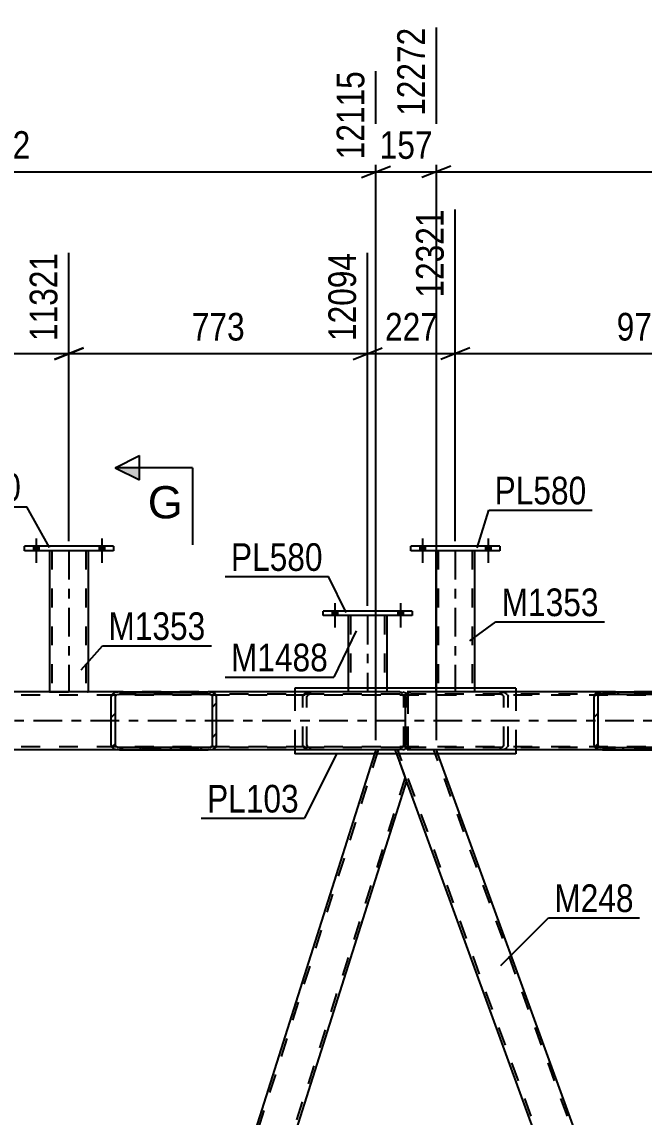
# Model space of a CAD drawing. Header units: millimetres. Extents: x -834 to 355, y -855 to -14.
# Drawn here: x -349.9 to -285.4, y -303.2 to -189.7 of the extents above; entities that cross this region are included whole.
import ezdxf

# ---------------------------------------------------------------- set-up
doc = ezdxf.new("R2010")
doc.units = ezdxf.units.MM
doc.linetypes.add('DXK_LINE_DOT2', pattern=[3.9198, 1.9599, -1.9599])
doc.linetypes.add('DXK_LINE_DOT3', pattern=[5.9187, 2.979, -0.9799, 0.9799, -0.9799])
doc.styles.add('Arial', font='ARIAL.TTF', dxfattribs={"height": 0.2})
doc.styles.add('Arial Narrow', font='ARIALN.TTF', dxfattribs={"height": 0.2})

# ---------------------------------------------------------------- blocks, each defined once
blk = doc.blocks.new('Part-570384938-35260 - 35208')
at = {"linetype": 'Continuous'}
h = blk.add_hatch(dxfattribs=at)
h.set_pattern_fill('', scale=0.7, style=0, pattern_type=0)
h.set_pattern_definition([(45, (-340.542, -264.8248), (-1.57154, 1.57154), [])])
h.paths.add_polyline_path([(-340.61, -264.64), (-340.54, -264.82), (-340.35, -264.98), (-340.07, -265.08), (-339.74, -265.12), (-330.56, -265.12), (-330.23, -265.08), (-329.95, -264.98), (-329.76, -264.82), (-329.69, -264.64), (-329.69, -259.6), (-329.76, -259.42), (-329.95, -259.26), (-330.23, -259.16), (-330.56, -259.12), (-339.74, -259.12), (-340.07, -259.16), (-340.35, -259.26), (-340.54, -259.42), (-340.61, -259.6)])
h.paths.add_polyline_path([(-340.14, -259.51), (-340.04, -259.43), (-339.9, -259.38), (-339.74, -259.36), (-330.56, -259.36), (-330.4, -259.38), (-330.26, -259.43), (-330.16, -259.51), (-330.13, -259.6), (-330.13, -264.64), (-330.16, -264.73), (-330.26, -264.81), (-330.4, -264.86), (-330.56, -264.88), (-339.74, -264.88), (-339.9, -264.86), (-340.04, -264.81), (-340.14, -264.73), (-340.17, -264.64), (-340.17, -259.6)])
at = {"color": 2, "linetype": 'Continuous'}
for p, q in [((-340.54, -259.42), (-340.61, -259.6)), ((-340.61, -264.64), (-340.61, -259.6)), ((-340.17, -259.6), (-340.14, -259.51)), ((-340.17, -264.64), (-340.17, -259.6)), ((-339.74, -259.12), (-340.07, -259.16)), ((-339.9, -259.38), (-339.74, -259.36)), ((-339.74, -259.12), (-330.56, -259.12)), ((-339.74, -259.36), (-330.56, -259.36)), ((-310.73, -259.12), (-330.56, -259.12)), ((-330.23, -259.16), (-330.56, -259.12)), ((-330.56, -259.36), (-330.4, -259.38)), ((-330.16, -259.51), (-330.13, -259.6)), ((-330.13, -264.64), (-330.13, -259.6)), ((-329.69, -259.6), (-329.76, -259.42)), ((-329.69, -264.64), (-329.69, -259.6)), ((-310.73, -259.12), (-310.4, -259.16)), ((-340.61, -264.64), (-340.54, -264.82)), ((-340.14, -264.73), (-340.17, -264.64)), ((-340.07, -265.08), (-339.74, -265.12)), ((-339.74, -264.88), (-339.9, -264.86)), ((-339.74, -264.88), (-330.56, -264.88)), ((-339.74, -265.12), (-330.56, -265.12)), ((-330.4, -264.86), (-330.56, -264.88)), ((-330.56, -265.12), (-330.23, -265.08)), ((-310.73, -265.12), (-330.56, -265.12)), ((-330.13, -264.64), (-330.16, -264.73)), ((-329.76, -264.82), (-329.69, -264.64)), ((-310.4, -265.08), (-310.73, -265.12))]:
    blk.add_line(p, q, dxfattribs=at)
at = {"color": 7, "linetype": 'DXK_LINE_DOT2'}
for p, q in [((-339.74, -259.12), (-330.56, -259.12)), ((-310.73, -259.36), (-339.74, -259.36)), ((-320.78, -259.6), (-320.71, -259.42)), ((-320.78, -264.64), (-320.78, -259.6)), ((-320.31, -259.51), (-320.34, -259.6)), ((-320.34, -264.64), (-320.34, -259.6)), ((-320.24, -259.16), (-319.91, -259.12)), ((-319.91, -259.36), (-320.07, -259.38)), ((-310.57, -259.38), (-310.73, -259.36)), ((-310.3, -259.6), (-310.33, -259.51)), ((-310.3, -264.64), (-310.3, -259.6)), ((-309.93, -259.42), (-309.9, -259.48)), ((-309.9, -259.48), (-309.86, -259.6)), ((-309.86, -264.64), (-309.86, -259.6)), ((-310.73, -264.88), (-339.74, -264.88)), ((-339.74, -265.12), (-330.56, -265.12)), ((-320.71, -264.82), (-320.78, -264.64)), ((-320.34, -264.64), (-320.31, -264.73)), ((-319.91, -265.12), (-320.24, -265.08)), ((-320.07, -264.86), (-319.91, -264.88)), ((-310.73, -264.88), (-310.57, -264.86)), ((-310.33, -264.73), (-310.3, -264.64)), ((-309.88, -264.68), (-309.93, -264.82)), ((-309.86, -264.64), (-309.88, -264.68))]:
    blk.add_line(p, q, dxfattribs=at)
at = {"color": 2, "linetype": 'Continuous'}
for centre, radius, start, end in [((-339.93, -259.96), 0.817, 99.5182, 138.0638), ((-339.83, -259.78), 0.409, 99.5182, 138.0638), ((-330.46, -259.78), 0.409, 41.9363, 80.4819), ((-330.36, -259.96), 0.817, 41.9363, 80.4819), ((-310.54, -259.96), 0.817, 53.52, 80.4819), ((-339.93, -264.28), 0.817, 221.9363, 260.4819), ((-339.83, -264.46), 0.409, 221.9363, 260.4819), ((-330.46, -264.46), 0.409, 279.5182, 318.0638), ((-330.36, -264.28), 0.817, 279.5182, 318.0638), ((-310.54, -264.28), 0.817, 279.5182, 306.4748)]:
    blk.add_arc(centre, radius, start, end, dxfattribs=at)
at = {"color": 7, "linetype": 'DXK_LINE_DOT2'}
for centre, radius, start, end in [((-320.1, -259.96), 0.817, 99.5182, 138.0638), ((-320.01, -259.78), 0.409, 99.5182, 138.0638), ((-310.64, -259.78), 0.409, 41.9363, 80.4819), ((-310.54, -259.96), 0.817, 41.9363, 53.52), ((-320.1, -264.28), 0.817, 221.9363, 260.4819), ((-320.01, -264.46), 0.409, 221.9363, 260.4819), ((-310.64, -264.46), 0.409, 279.5182, 318.0638), ((-310.54, -264.28), 0.817, 306.4748, 318.0638)]:
    blk.add_arc(centre, radius, start, end, dxfattribs=at)
blk = doc.blocks.new('Part-570384938-35413 - 35208')
at = {"color": 2, "linetype": 'Continuous'}
for p, q in [((-300.38, -244), (-309.58, -244)), ((-309.58, -244.48), (-309.58, -244)), ((-300.38, -244.48), (-309.58, -244.48)), ((-300.38, -244), (-300.38, -244.48))]:
    blk.add_line(p, q, dxfattribs=at)
blk = doc.blocks.new('Part-570384938-35417 - 35208')
at = {"color": 2, "linetype": 'Continuous'}
for p, q in [((-340.38, -244), (-349.58, -244)), ((-349.58, -244.48), (-349.58, -244)), ((-340.38, -244.48), (-349.58, -244.48)), ((-340.38, -244), (-340.38, -244.48))]:
    blk.add_line(p, q, dxfattribs=at)
blk = doc.blocks.new('Part-570384938-35290 - 35208')
at = {"color": 2, "linetype": 'Continuous'}
for p, q in [((-313.33, -265.52), (-349.92, -380.92)), ((-310.29, -267.59), (-311.04, -265.52)), ((-310.02, -268.33), (-310.29, -267.59)), ((-310.02, -268.33), (-346.61, -383.72))]:
    blk.add_line(p, q, dxfattribs=at)
at = {"color": 7, "linetype": 'DXK_LINE_DOT2'}
for p, q in [((-312.95, -265.12), (-349.78, -381.29)), ((-313.2, -265.12), (-313.33, -265.52)), ((-311.19, -265.12), (-313.2, -265.12)), ((-313.2, -265.12), (-313.16, -265.12)), ((-311.04, -265.52), (-311.19, -265.12)), ((-310.02, -268.33), (-310.24, -267.73)), ((-310.16, -267.96), (-346.99, -384.12))]:
    blk.add_line(p, q, dxfattribs=at)
blk = doc.blocks.new('Part-570384938-35295 - 35208')
at = {"color": 7, "linetype": 'DXK_LINE_DOT2'}
for p, q in [((-306.93, -265.12), (-311.19, -265.12)), ((-311.19, -265.12), (-311.15, -265.12)), ((-310.02, -268.33), (-311.19, -265.12)), ((-267.62, -384.12), (-310.93, -265.12)), ((-263.87, -384.12), (-307.19, -265.12)), ((-306.79, -265.52), (-306.93, -265.12))]:
    blk.add_line(p, q, dxfattribs=at)
at = {"color": 2, "linetype": 'Continuous'}
for p, q in [((-264.79, -380.92), (-306.79, -265.52)), ((-268.02, -383.72), (-310.02, -268.33))]:
    blk.add_line(p, q, dxfattribs=at)
blk = doc.blocks.new('Part-570384938-35313 - 35208')
at = {"linetype": 'Continuous'}
h = blk.add_hatch(dxfattribs=at)
h.set_pattern_fill('', scale=0.7, style=0, pattern_type=0)
h.set_pattern_definition([(45, (-290.5458, -264.8249), (-1.57154, 1.57154), [])])
h.paths.add_polyline_path([(-290.61, -264.64), (-290.55, -264.82), (-290.36, -264.98), (-290.07, -265.08), (-289.74, -265.12), (-280.57, -265.12), (-280.23, -265.08), (-279.95, -264.98), (-279.76, -264.82), (-279.69, -264.64), (-279.69, -259.6), (-279.76, -259.42), (-279.95, -259.26), (-280.23, -259.16), (-280.57, -259.12), (-289.74, -259.12), (-290.07, -259.16), (-290.36, -259.26), (-290.55, -259.42), (-290.61, -259.6)])
h.paths.add_polyline_path([(-290.14, -259.51), (-290.05, -259.43), (-289.91, -259.38), (-289.74, -259.36), (-280.57, -259.36), (-280.4, -259.38), (-280.26, -259.43), (-280.16, -259.51), (-280.13, -259.6), (-280.13, -264.64), (-280.16, -264.73), (-280.26, -264.81), (-280.4, -264.86), (-280.57, -264.88), (-289.74, -264.88), (-289.91, -264.86), (-290.05, -264.81), (-290.14, -264.73), (-290.18, -264.64), (-290.18, -259.6)])
at = {"color": 2, "linetype": 'Continuous'}
for p, q in [((-310.15, -259.6), (-310.12, -259.42)), ((-310.15, -264.64), (-310.15, -259.6)), ((-310.12, -259.42), (-310.02, -259.26)), ((-310.02, -259.26), (-309.88, -259.16)), ((-309.88, -259.16), (-309.86, -259.15)), ((-309.86, -259.15), (-309.57, -259.12)), ((-289.74, -259.12), (-309.57, -259.12)), ((-290.55, -259.42), (-290.61, -259.6)), ((-290.61, -264.64), (-290.61, -259.6)), ((-290.18, -259.6), (-290.14, -259.51)), ((-290.18, -264.64), (-290.18, -259.6)), ((-289.74, -259.12), (-290.07, -259.16)), ((-289.91, -259.38), (-289.74, -259.36)), ((-289.74, -259.12), (-280.57, -259.12)), ((-289.74, -259.36), (-280.57, -259.36)), ((-280.23, -259.16), (-280.57, -259.12)), ((-280.57, -259.36), (-280.4, -259.38)), ((-280.16, -259.51), (-280.13, -259.6)), ((-280.13, -264.64), (-280.13, -259.6)), ((-279.69, -259.6), (-279.76, -259.42)), ((-279.69, -264.64), (-279.69, -259.6)), ((-310.12, -264.82), (-310.15, -264.64)), ((-310.02, -264.98), (-310.12, -264.82)), ((-309.88, -265.08), (-310.02, -264.98)), ((-309.86, -265.09), (-309.88, -265.08)), ((-309.57, -265.12), (-309.86, -265.09)), ((-289.74, -265.12), (-309.57, -265.12)), ((-290.61, -264.64), (-290.55, -264.82)), ((-290.14, -264.73), (-290.18, -264.64)), ((-290.07, -265.08), (-289.74, -265.12)), ((-289.74, -264.88), (-289.91, -264.86)), ((-289.74, -264.88), (-280.57, -264.88)), ((-289.74, -265.12), (-280.57, -265.12)), ((-280.4, -264.86), (-280.57, -264.88)), ((-280.57, -265.12), (-280.23, -265.08)), ((-280.13, -264.64), (-280.16, -264.73)), ((-279.76, -264.82), (-279.69, -264.64))]:
    blk.add_line(p, q, dxfattribs=at)
at = {"color": 7, "linetype": 'DXK_LINE_DOT2'}
for p, q in [((-309.92, -259.51), (-309.93, -259.6)), ((-309.93, -264.64), (-309.93, -259.6)), ((-309.88, -259.43), (-309.92, -259.51)), ((-309.74, -259.38), (-309.88, -259.43)), ((-309.88, -259.43), (-309.88, -264.81)), ((-309.86, -265.09), (-309.86, -259.15)), ((-309.57, -259.36), (-309.74, -259.38)), ((-280.57, -259.36), (-309.57, -259.36)), ((-300.4, -259.12), (-300.06, -259.16)), ((-300.23, -259.38), (-300.4, -259.36)), ((-299.96, -259.6), (-299.99, -259.51)), ((-299.96, -264.64), (-299.96, -259.6)), ((-299.59, -259.42), (-299.52, -259.6)), ((-299.52, -264.64), (-299.52, -259.6)), ((-280.57, -259.12), (-289.74, -259.12)), ((-309.93, -264.64), (-309.92, -264.73)), ((-309.92, -264.73), (-309.88, -264.81)), ((-309.88, -264.81), (-309.74, -264.86)), ((-309.74, -264.86), (-309.57, -264.88)), ((-280.57, -264.88), (-309.57, -264.88)), ((-300.4, -264.88), (-300.23, -264.86)), ((-300.06, -265.08), (-300.4, -265.12)), ((-299.99, -264.73), (-299.96, -264.64)), ((-299.52, -264.64), (-299.59, -264.82)), ((-280.57, -265.12), (-289.74, -265.12))]:
    blk.add_line(p, q, dxfattribs=at)
for centre, radius, start, end in [((-300.3, -259.78), 0.409, 41.9363, 80.4819), ((-300.2, -259.96), 0.817, 41.9363, 80.4819), ((-300.3, -264.46), 0.409, 279.5182, 318.0638), ((-300.2, -264.28), 0.817, 279.5182, 318.0638)]:
    blk.add_arc(centre, radius, start, end, dxfattribs=at)
at = {"color": 2, "linetype": 'Continuous'}
for centre, radius, start, end in [((-289.94, -259.96), 0.817, 99.5182, 138.0638), ((-289.84, -259.78), 0.409, 99.5182, 138.0638), ((-280.47, -259.78), 0.409, 41.9363, 80.4819), ((-280.37, -259.96), 0.817, 41.9363, 80.4819), ((-289.94, -264.28), 0.817, 221.9363, 260.4819), ((-289.84, -264.46), 0.409, 221.9363, 260.4819), ((-280.47, -264.46), 0.409, 279.5182, 318.0638), ((-280.37, -264.28), 0.817, 279.5182, 318.0638)]:
    blk.add_arc(centre, radius, start, end, dxfattribs=at)
blk = doc.blocks.new('Part-570384938-35321 - 35208')
at = {"color": 2, "linetype": 'Continuous'}
for p, q in [((-321.58, -258.72), (-321.58, -259.12)), ((-298.72, -258.72), (-321.58, -258.72)), ((-298.72, -258.72), (-298.72, -259.12)), ((-321.58, -265.12), (-321.58, -265.52)), ((-298.72, -265.52), (-321.58, -265.52)), ((-298.72, -265.12), (-298.72, -265.52))]:
    blk.add_line(p, q, dxfattribs=at)
at = {"color": 7, "linetype": 'DXK_LINE_DOT2'}
for p, q in [((-321.58, -259.12), (-321.58, -265.12)), ((-298.72, -259.12), (-298.72, -265.12))]:
    blk.add_line(p, q, dxfattribs=at)
blk = doc.blocks.new('Part-570384938-35412 - 35208')
at = {"color": 2, "linetype": 'Continuous'}
for p, q in [((-306.98, -244.48), (-306.98, -258.72)), ((-302.98, -244.48), (-302.98, -258.72))]:
    blk.add_line(p, q, dxfattribs=at)
at = {"color": 7, "linetype": 'DXK_LINE_DOT2'}
for p, q in [((-302.98, -244.48), (-306.98, -244.48)), ((-306.98, -244.48), (-306.94, -244.48)), ((-306.74, -244.48), (-306.74, -259.12)), ((-303.22, -244.48), (-303.22, -259.12)), ((-306.98, -258.72), (-306.98, -259.12)), ((-302.98, -258.72), (-302.98, -259.12)), ((-302.98, -259.12), (-306.98, -259.12))]:
    blk.add_line(p, q, dxfattribs=at)
at = {"color": 7, "linetype": 'DXK_LINE_DOT3'}
blk.add_line((-304.98, -244.48), (-304.98, -259.12), dxfattribs=at)
blk = doc.blocks.new('Part-570384938-35416 - 35208')
at = {"color": 2, "linetype": 'Continuous'}
for p, q in [((-346.98, -244.48), (-346.98, -259.12)), ((-342.98, -244.48), (-342.98, -259.12))]:
    blk.add_line(p, q, dxfattribs=at)
at = {"color": 7, "linetype": 'DXK_LINE_DOT2'}
for p, q in [((-342.98, -244.48), (-346.98, -244.48)), ((-346.94, -244.48), (-346.98, -244.48)), ((-346.74, -244.48), (-346.74, -259.12)), ((-343.22, -244.48), (-343.22, -259.12)), ((-346.98, -259.12), (-346.98, -259.12)), ((-346.98, -259.12), (-342.98, -259.12)), ((-342.98, -259.12), (-342.98, -259.12)), ((-342.98, -259.12), (-342.98, -259.12))]:
    blk.add_line(p, q, dxfattribs=at)
at = {"color": 7, "linetype": 'DXK_LINE_DOT3'}
blk.add_line((-344.98, -244.48), (-344.98, -259.12), dxfattribs=at)
blk = doc.blocks.new('Bolt-570384938-35588 - 35208')
at = {"linetype": 'Continuous'}
for points in [[(-317.18, -250.73), (-317.74, -250.73), (-317.74, -251.21), (-317.18, -251.21)], [(-317.18, -250.73), (-317.74, -250.73), (-317.74, -251.21), (-317.18, -251.21)], [(-310.38, -250.73), (-310.94, -250.73), (-310.94, -251.21), (-310.38, -251.21)], [(-310.38, -250.73), (-310.94, -250.73), (-310.94, -251.21), (-310.38, -251.21)]]:
    blk.add_hatch(color=1, dxfattribs=at).paths.add_polyline_path(points)
at = {"color": 1, "linetype": 'Continuous'}
for p, q in [((-317.74, -250.73), (-317.74, -251.21)), ((-317.74, -250.73), (-317.74, -251.21)), ((-317.46, -249.93), (-317.46, -252.45)), ((-317.46, -249.93), (-317.46, -252.45)), ((-317.18, -250.73), (-317.18, -251.21)), ((-317.18, -250.73), (-317.18, -251.21)), ((-310.94, -250.73), (-310.94, -251.21)), ((-310.94, -250.73), (-310.94, -251.21)), ((-310.66, -249.93), (-310.66, -252.45)), ((-310.66, -249.93), (-310.66, -252.45)), ((-310.38, -250.73), (-310.38, -251.21)), ((-310.38, -250.73), (-310.38, -251.21))]:
    blk.add_line(p, q, dxfattribs=at)
blk = doc.blocks.new('Part-570384938-35474 - 35208')
at = {"color": 2, "linetype": 'Continuous'}
for p, q in [((-316.06, -251.21), (-316.06, -258.72)), ((-312.06, -251.21), (-312.06, -258.72))]:
    blk.add_line(p, q, dxfattribs=at)
at = {"color": 7, "linetype": 'DXK_LINE_DOT2'}
for p, q in [((-312.06, -251.21), (-316.06, -251.21)), ((-316.06, -251.21), (-316.03, -251.21)), ((-315.82, -251.21), (-315.82, -259.12)), ((-312.3, -251.21), (-312.3, -259.12)), ((-316.06, -258.72), (-316.06, -259.12)), ((-312.06, -258.72), (-312.06, -259.12)), ((-312.06, -259.12), (-316.06, -259.12))]:
    blk.add_line(p, q, dxfattribs=at)
at = {"color": 7, "linetype": 'DXK_LINE_DOT3'}
blk.add_line((-314.06, -251.21), (-314.06, -259.12), dxfattribs=at)
blk = doc.blocks.new('Part-570384938-35475 - 35208')
at = {"color": 2, "linetype": 'Continuous'}
for p, q in [((-309.46, -250.73), (-318.66, -250.73)), ((-318.66, -251.21), (-318.66, -250.73)), ((-309.46, -250.73), (-309.46, -251.21)), ((-309.46, -251.21), (-318.66, -251.21))]:
    blk.add_line(p, q, dxfattribs=at)
blk = doc.blocks.new('Part-570384938-35505 - 35208')
at = {"color": 7, "linetype": 'DXK_LINE_DOT2'}
for p, q in [((-97.1, -259.44), (-797.81, -259.44)), ((-280.57, -259.12), (-339.74, -259.12)), ((-97.1, -264.8), (-797.81, -264.8)), ((-280.57, -265.12), (-339.74, -265.12))]:
    blk.add_line(p, q, dxfattribs=at)
at = {"color": 2, "linetype": 'Continuous'}
for p, q in [((-339.74, -259.12), (-365.7, -259.12)), ((-339.74, -265.12), (-365.7, -265.12))]:
    blk.add_line(p, q, dxfattribs=at)
at = {"color": 7, "linetype": 'DXK_LINE_DOT3'}
blk.add_line((-97.1, -262.12), (-797.81, -262.12), dxfattribs=at)
blk = doc.blocks.new('Bolt-570384938-35560 - 35208')
at = {"linetype": 'Continuous'}
for points in [[(-308.1, -244), (-308.66, -244), (-308.66, -244.48), (-308.1, -244.48)], [(-308.1, -244), (-308.66, -244), (-308.66, -244.48), (-308.1, -244.48)], [(-301.3, -244), (-301.86, -244), (-301.86, -244.48), (-301.3, -244.48)], [(-301.3, -244), (-301.86, -244), (-301.86, -244.48), (-301.3, -244.48)]]:
    blk.add_hatch(color=1, dxfattribs=at).paths.add_polyline_path(points)
at = {"color": 1, "linetype": 'Continuous'}
for p, q in [((-308.38, -243.2), (-308.38, -245.72)), ((-308.38, -243.2), (-308.38, -245.72)), ((-301.58, -243.2), (-301.58, -245.72)), ((-301.58, -243.2), (-301.58, -245.72)), ((-308.66, -244), (-308.66, -244.48)), ((-308.66, -244), (-308.66, -244.48)), ((-308.1, -244), (-308.1, -244.48)), ((-308.1, -244), (-308.1, -244.48)), ((-301.86, -244), (-301.86, -244.48)), ((-301.86, -244), (-301.86, -244.48)), ((-301.3, -244), (-301.3, -244.48)), ((-301.3, -244), (-301.3, -244.48))]:
    blk.add_line(p, q, dxfattribs=at)
blk = doc.blocks.new('Bolt-570384938-35562 - 35208')
at = {"linetype": 'Continuous'}
for points in [[(-348.1, -244), (-348.66, -244), (-348.66, -244.48), (-348.1, -244.48)], [(-348.1, -244), (-348.66, -244), (-348.66, -244.48), (-348.1, -244.48)], [(-341.3, -244), (-341.86, -244), (-341.86, -244.48), (-341.3, -244.48)], [(-341.3, -244), (-341.86, -244), (-341.86, -244.48), (-341.3, -244.48)]]:
    blk.add_hatch(color=1, dxfattribs=at).paths.add_polyline_path(points)
at = {"color": 1, "linetype": 'Continuous'}
for p, q in [((-348.38, -243.2), (-348.38, -245.72)), ((-348.38, -243.2), (-348.38, -245.72)), ((-341.58, -243.2), (-341.58, -245.72)), ((-341.58, -243.2), (-341.58, -245.72)), ((-348.66, -244), (-348.66, -244.48)), ((-348.66, -244), (-348.66, -244.48)), ((-348.1, -244), (-348.1, -244.48)), ((-348.1, -244), (-348.1, -244.48)), ((-341.86, -244), (-341.86, -244.48)), ((-341.86, -244), (-341.86, -244.48)), ((-341.3, -244), (-341.3, -244.48)), ((-341.3, -244), (-341.3, -244.48))]:
    blk.add_line(p, q, dxfattribs=at)
blk = doc.blocks.new('StraightDimension-570384938-46267 - 35208')
at = {"color": 7, "linetype": 'Continuous'}
for p, q in [((-392.07, -264.12), (-392.07, -190.28)), ((-313.2, -264.12), (-313.2, -194.78)), ((-390.57, -204.62), (-393.57, -205.82)), ((-392.07, -205.22), (-313.2, -205.22)), ((-314.7, -205.82), (-311.7, -204.62))]:
    blk.add_line(p, q, dxfattribs=at)
at = {"color": 0}
blk.add_wipeout([(-348.38, -204.47), (-348.38, -200.27), (-356.89, -200.27), (-356.89, -204.47)], dxfattribs=at)
at = {"color": 3, "style": 'Arial Narrow'}
blk.add_text('1972', height=2.863, dxfattribs=at).set_placement((-356.29, -203.87))
at = {"color": 0, "linetype": 'Continuous'}
blk.add_wipeout([(-313.8, -194.18), (-318, -194.18), (-318, -204.52), (-313.8, -204.52)], dxfattribs=at)
at = {"color": 3, "linetype": 'Continuous', "style": 'Arial Narrow'}
blk.add_text('12115', height=2.863, rotation=90.0002, dxfattribs=at).set_placement((-314.4, -203.92))
blk = doc.blocks.new('StraightDimension-570384938-42890 - 35208')
at = {"color": 7, "linetype": 'Continuous'}
for p, q in [((-304.98, -243.48), (-304.98, -209.11)), ((-314.06, -250.21), (-314.06, -213.61)), ((-315.56, -224.65), (-312.56, -223.45)), ((-303.48, -223.45), (-306.48, -224.65)), ((-314.06, -224.05), (-304.98, -224.05))]:
    blk.add_line(p, q, dxfattribs=at)
at = {"color": 0}
blk.add_wipeout([(-306.18, -223.3), (-306.18, -219.1), (-312.86, -219.1), (-312.86, -223.3)], dxfattribs=at)
at = {"color": 3, "style": 'Arial Narrow'}
blk.add_text('227', height=2.863, dxfattribs=at).set_placement((-312.26, -222.7))
at = {"color": 0, "linetype": 'Continuous'}
blk.add_wipeout([(-305.58, -208.51), (-309.78, -208.51), (-309.78, -218.85), (-305.58, -218.85)], dxfattribs=at)
at = {"color": 3, "linetype": 'Continuous', "style": 'Arial Narrow'}
blk.add_text('12321', height=2.863, rotation=90.0002, dxfattribs=at).set_placement((-306.18, -218.25))
blk = doc.blocks.new('StraightDimension-570384938-46265 - 35208')
at = {"color": 7, "linetype": 'Continuous'}
for p, q in [((-306.93, -264.12), (-306.93, -190.28)), ((-228.07, -264.12), (-228.07, -194.78)), ((-305.43, -204.62), (-308.43, -205.82)), ((-306.93, -205.22), (-228.07, -205.22)), ((-229.57, -205.82), (-226.57, -204.62))]:
    blk.add_line(p, q, dxfattribs=at)
at = {"color": 0}
blk.add_wipeout([(-263.24, -204.47), (-263.24, -200.27), (-271.76, -200.27), (-271.76, -204.47)], dxfattribs=at)
at = {"color": 3, "style": 'Arial Narrow'}
blk.add_text('1972', height=2.863, dxfattribs=at).set_placement((-271.16, -203.87))
at = {"color": 0, "linetype": 'Continuous'}
blk.add_wipeout([(-228.67, -194.18), (-232.87, -194.18), (-232.87, -204.52), (-228.67, -204.52)], dxfattribs=at)
at = {"color": 3, "linetype": 'Continuous', "style": 'Arial Narrow'}
blk.add_text('14243', height=2.863, rotation=90.0002, dxfattribs=at).set_placement((-229.27, -203.92))
blk = doc.blocks.new('StraightDimension-570384938-42892 - 35208')
at = {"color": 7, "linetype": 'Continuous'}
for p, q in [((-365.14, -250.21), (-365.14, -213.61)), ((-344.98, -243.48), (-344.98, -213.61)), ((-363.64, -223.45), (-366.64, -224.65)), ((-346.48, -224.65), (-343.48, -223.45)), ((-365.14, -224.05), (-344.98, -224.05))]:
    blk.add_line(p, q, dxfattribs=at)
at = {"color": 0}
blk.add_wipeout([(-351.72, -223.3), (-351.72, -219.1), (-358.4, -219.1), (-358.4, -223.3)], dxfattribs=at)
at = {"color": 3, "style": 'Arial Narrow'}
blk.add_text('504', height=2.863, dxfattribs=at).set_placement((-357.8, -222.7))
at = {"color": 0, "linetype": 'Continuous'}
blk.add_wipeout([(-345.58, -213.01), (-349.78, -213.01), (-349.78, -223.35), (-345.58, -223.35)], dxfattribs=at)
at = {"color": 3, "linetype": 'Continuous', "style": 'Arial Narrow'}
blk.add_text('11321', height=2.863, rotation=90.0002, dxfattribs=at).set_placement((-346.18, -222.75))
blk = doc.blocks.new('StraightDimension-570384938-42889 - 35208')
at = {"color": 7, "linetype": 'Continuous'}
for p, q in [((-304.98, -243.48), (-304.98, -209.11)), ((-266.08, -242.76), (-266.08, -209.11)), ((-303.48, -223.45), (-306.48, -224.65)), ((-267.58, -224.65), (-264.58, -223.45)), ((-304.98, -224.05), (-266.08, -224.05))]:
    blk.add_line(p, q, dxfattribs=at)
at = {"color": 0, "linetype": 'Continuous'}
blk.add_wipeout([(-266.68, -208.51), (-270.88, -208.51), (-270.88, -218.85), (-266.68, -218.85)], dxfattribs=at)
at = {"color": 0}
blk.add_wipeout([(-282.19, -223.3), (-282.19, -219.1), (-288.87, -219.1), (-288.87, -223.3)], dxfattribs=at)
at = {"color": 3, "linetype": 'Continuous', "style": 'Arial Narrow'}
blk.add_text('13293', height=2.863, rotation=90.0002, dxfattribs=at).set_placement((-267.28, -218.25))
at = {"color": 3, "style": 'Arial Narrow'}
blk.add_text('972', height=2.863, dxfattribs=at).set_placement((-288.27, -222.7))
blk = doc.blocks.new('StraightDimension-570384938-42891 - 35208')
at = {"color": 7, "linetype": 'Continuous'}
for p, q in [((-344.98, -243.48), (-344.98, -213.61)), ((-314.06, -250.21), (-314.06, -213.61)), ((-343.48, -223.45), (-346.48, -224.65)), ((-315.56, -224.65), (-312.56, -223.45)), ((-344.98, -224.05), (-314.06, -224.05))]:
    blk.add_line(p, q, dxfattribs=at)
at = {"color": 0}
blk.add_wipeout([(-326.18, -223.3), (-326.18, -219.1), (-332.86, -219.1), (-332.86, -223.3)], dxfattribs=at)
at = {"color": 3, "style": 'Arial Narrow'}
blk.add_text('773', height=2.863, dxfattribs=at).set_placement((-332.26, -222.7))
at = {"color": 0, "linetype": 'Continuous'}
blk.add_wipeout([(-314.66, -213.01), (-318.86, -213.01), (-318.86, -223.35), (-314.66, -223.35)], dxfattribs=at)
at = {"color": 3, "linetype": 'Continuous', "style": 'Arial Narrow'}
blk.add_text('12094', height=2.863, rotation=90.0002, dxfattribs=at).set_placement((-315.26, -222.75))
blk = doc.blocks.new('StraightDimension-570384938-46266 - 35208')
at = {"color": 7, "linetype": 'Continuous'}
for p, q in [((-306.93, -264.12), (-306.93, -190.28)), ((-313.2, -264.12), (-313.2, -194.78)), ((-314.7, -205.82), (-311.7, -204.62)), ((-313.2, -205.22), (-306.93, -205.22)), ((-305.43, -204.62), (-308.43, -205.82))]:
    blk.add_line(p, q, dxfattribs=at)
at = {"color": 0}
blk.add_wipeout([(-306.72, -204.47), (-306.72, -200.27), (-313.41, -200.27), (-313.41, -204.47)], dxfattribs=at)
at = {"color": 3, "style": 'Arial Narrow'}
blk.add_text('157', height=2.863, dxfattribs=at).set_placement((-312.81, -203.87))
at = {"color": 0, "linetype": 'Continuous'}
blk.add_wipeout([(-307.53, -189.68), (-311.73, -189.68), (-311.73, -200.02), (-307.53, -200.02)], dxfattribs=at)
at = {"color": 3, "linetype": 'Continuous', "style": 'Arial Narrow'}
blk.add_text('12272', height=2.863, rotation=90.0002, dxfattribs=at).set_placement((-308.13, -199.42))
blk = doc.blocks.new('Mark-570384938-47229 - 35208')
at = {"color": 30, "linetype": 'Continuous'}
for p, q in [((-343.71, -256.83), (-341.5, -254.33)), ((-341.5, -254.33), (-330.24, -254.33))]:
    blk.add_line(p, q, dxfattribs=at)
at = {"color": 0}
blk.add_wipeout([(-330.84, -253.73), (-330.84, -250.73), (-340.9, -250.73), (-340.9, -253.73)], dxfattribs=at)
blk.add_wipeout([(-330.84, -253.73), (-330.84, -250.73), (-340.9, -250.73), (-340.9, -253.73)], dxfattribs=at)
at = {"color": 3, "style": 'Arial Narrow'}
blk.add_text('M1353', height=2.863, dxfattribs=at).set_placement((-340.9, -253.73))
blk = doc.blocks.new('Mark-570384938-47244 - 35208')
at = {"color": 30, "linetype": 'Continuous'}
for p in [(-328.81, -247.17), (-316.28, -250.89)]:
    blk.add_line(p, (-318.11, -247.17), dxfattribs=at)
at = {"color": 0}
blk.add_wipeout([(-318.71, -246.57), (-318.71, -243.57), (-328.21, -243.57), (-328.21, -246.57)], dxfattribs=at)
blk.add_wipeout([(-318.71, -246.57), (-318.71, -243.57), (-328.21, -243.57), (-328.21, -246.57)], dxfattribs=at)
at = {"color": 3, "style": 'Arial Narrow'}
blk.add_text('PL580', height=2.863, dxfattribs=at).set_placement((-328.21, -246.57))
blk = doc.blocks.new('Mark-570384938-47241 - 35208')
at = {"color": 30, "linetype": 'Continuous'}
for p in [(-315.25, -252.8), (-328.81, -257.58)]:
    blk.add_line(p, (-317.56, -257.58), dxfattribs=at)
at = {"color": 0}
blk.add_wipeout([(-318.16, -256.98), (-318.16, -253.98), (-328.21, -253.98), (-328.21, -256.98)], dxfattribs=at)
blk.add_wipeout([(-318.16, -256.98), (-318.16, -253.98), (-328.21, -253.98), (-328.21, -256.98)], dxfattribs=at)
at = {"color": 3, "style": 'Arial Narrow'}
blk.add_text('M1488', height=2.863, dxfattribs=at).set_placement((-328.21, -256.98))
blk = doc.blocks.new('Mark-570384938-47232 - 35208')
at = {"color": 30, "linetype": 'Continuous'}
for p in [(-360.05, -239.93), (-347, -244.14)]:
    blk.add_line(p, (-349.34, -239.93), dxfattribs=at)
at = {"color": 0}
blk.add_wipeout([(-349.94, -239.33), (-349.94, -236.33), (-359.45, -236.33), (-359.45, -239.33)], dxfattribs=at)
blk.add_wipeout([(-349.94, -239.33), (-349.94, -236.33), (-359.45, -236.33), (-359.45, -239.33)], dxfattribs=at)
at = {"color": 3, "style": 'Arial Narrow'}
blk.add_text('PL580', height=2.863, dxfattribs=at).set_placement((-359.45, -239.33))
blk = doc.blocks.new('Mark-570384938-38962 - 35208')
at = {"color": 30, "linetype": 'Continuous'}
for p, q in [((-300.28, -287.47), (-295.33, -282.52)), ((-295.33, -282.52), (-285.9, -282.52))]:
    blk.add_line(p, q, dxfattribs=at)
at = {"color": 0}
blk.add_wipeout([(-286.5, -281.92), (-286.5, -278.92), (-294.73, -278.92), (-294.73, -281.92)], dxfattribs=at)
blk.add_wipeout([(-286.5, -281.92), (-286.5, -278.92), (-294.73, -278.92), (-294.73, -281.92)], dxfattribs=at)
at = {"color": 3, "style": 'Arial Narrow'}
blk.add_text('M248', height=2.863, dxfattribs=at).set_placement((-294.73, -281.92))
blk = doc.blocks.new('Mark-570384938-47299 - 35208')
at = {"color": 30, "linetype": 'Continuous'}
for p in [(-317.28, -265.52), (-331.28, -272.21)]:
    blk.add_line(p, (-320.58, -272.21), dxfattribs=at)
at = {"color": 0}
blk.add_wipeout([(-321.18, -271.61), (-321.18, -268.61), (-330.68, -268.61), (-330.68, -271.61)], dxfattribs=at)
blk.add_wipeout([(-321.18, -271.61), (-321.18, -268.61), (-330.68, -268.61), (-330.68, -271.61)], dxfattribs=at)
at = {"color": 3, "style": 'Arial Narrow'}
blk.add_text('PL103', height=2.863, dxfattribs=at).set_placement((-330.68, -271.61))
blk = doc.blocks.new('Mark-570384938-47324 - 35208')
at = {"color": 30, "linetype": 'Continuous'}
for p, q in [((-303.49, -253.82), (-300.78, -251.86)), ((-300.78, -251.86), (-289.53, -251.86))]:
    blk.add_line(p, q, dxfattribs=at)
at = {"color": 0}
blk.add_wipeout([(-290.13, -251.26), (-290.13, -248.26), (-300.18, -248.26), (-300.18, -251.26)], dxfattribs=at)
blk.add_wipeout([(-290.13, -251.26), (-290.13, -248.26), (-300.18, -248.26), (-300.18, -251.26)], dxfattribs=at)
at = {"color": 3, "style": 'Arial Narrow'}
blk.add_text('M1353', height=2.863, dxfattribs=at).set_placement((-300.18, -251.26))
blk = doc.blocks.new('Mark-570384938-47327 - 35208')
at = {"color": 30, "linetype": 'Continuous'}
for p, q in [((-302.73, -244.19), (-301.51, -240.28)), ((-301.51, -240.28), (-290.8, -240.28))]:
    blk.add_line(p, q, dxfattribs=at)
at = {"color": 0}
blk.add_wipeout([(-291.4, -239.68), (-291.4, -236.68), (-300.91, -236.68), (-300.91, -239.68)], dxfattribs=at)
blk.add_wipeout([(-291.4, -239.68), (-291.4, -236.68), (-300.91, -236.68), (-300.91, -239.68)], dxfattribs=at)
at = {"color": 3, "style": 'Arial Narrow'}
blk.add_text('PL580', height=2.863, dxfattribs=at).set_placement((-300.91, -239.68))
blk = doc.blocks.new('SectionMark-570384938-60335 - 35208')
at = {"linetype": 'Continuous'}
blk.add_hatch(color=6, dxfattribs=at).paths.add_polyline_path([(-337.69, -235.88), (-337.69, -237.13), (-340.19, -235.88)])
at = {"color": 6, "linetype": 'Continuous'}
for p, q in [((-340.19, -235.88), (-337.69, -234.63)), ((-337.69, -237.13), (-337.69, -234.63)), ((-332.19, -235.88), (-340.19, -235.88)), ((-340.19, -235.88), (-337.69, -237.13)), ((-332.19, -235.88), (-332.19, -243.88))]:
    blk.add_line(p, q, dxfattribs=at)
at = {"color": 0, "linetype": 'Continuous'}
blk.add_wipeout([(-333.19, -241.13), (-333.19, -237.63), (-336.82, -237.63), (-336.82, -241.13)], dxfattribs=at)
at = {"color": 3, "linetype": 'Continuous', "style": 'Arial'}
blk.add_text('G', height=3.34, dxfattribs=at).set_placement((-336.82, -241.13))

msp = doc.modelspace()

# ---------------------------------------------------------------- block references
for name in ['Bolt-570384938-35562 - 35208', 'Bolt-570384938-35560 - 35208', 'Part-570384938-35417 - 35208', 'Part-570384938-35416 - 35208', 'Part-570384938-35413 - 35208', 'Part-570384938-35412 - 35208', 'Part-570384938-35475 - 35208', 'Bolt-570384938-35588 - 35208', 'Part-570384938-35474 - 35208', 'Part-570384938-35321 - 35208', 'Part-570384938-35505 - 35208', 'Part-570384938-35260 - 35208', 'Part-570384938-35313 - 35208', 'Part-570384938-35290 - 35208', 'Part-570384938-35295 - 35208']:
    msp.add_blockref(name, (0, 0))

# ---------------------------------------------------------------- next in the draw order: block references
for name in ['StraightDimension-570384938-46267 - 35208', 'Mark-570384938-47299 - 35208', 'Mark-570384938-38962 - 35208']:
    msp.add_blockref(name, (0, 0))

# ---------------------------------------------------------------- next in the draw order: block references
for name in ['StraightDimension-570384938-42890 - 35208', 'StraightDimension-570384938-42892 - 35208']:
    msp.add_blockref(name, (0, 0))

# ---------------------------------------------------------------- next in the draw order: block references
for name in ['StraightDimension-570384938-46265 - 35208', 'StraightDimension-570384938-42891 - 35208']:
    msp.add_blockref(name, (0, 0))

# ---------------------------------------------------------------- next in the draw order: block references
for name in ['StraightDimension-570384938-42889 - 35208', 'Mark-570384938-47232 - 35208', 'Mark-570384938-47244 - 35208', 'Mark-570384938-47324 - 35208', 'Mark-570384938-47229 - 35208']:
    msp.add_blockref(name, (0, 0))

# ---------------------------------------------------------------- next in the draw order: block references
for name in ['StraightDimension-570384938-46266 - 35208', 'SectionMark-570384938-60335 - 35208', 'Mark-570384938-47327 - 35208']:
    msp.add_blockref(name, (0, 0))

# ---------------------------------------------------------------- next in the draw order: block references
msp.add_blockref('Mark-570384938-47241 - 35208', (0, 0))

doc.saveas('drawing.dxf')
